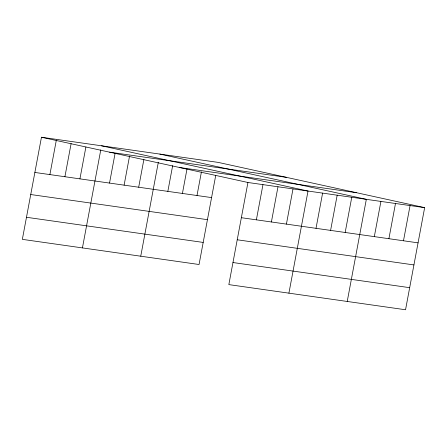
<?xml version="1.0" encoding="UTF-8"?>
<svg xmlns="http://www.w3.org/2000/svg" width="447" height="447" viewBox="0 0 447 447"><rect width="100%" height="100%" fill="white"/><g stroke="black" fill="none" stroke-linecap="round" stroke-linejoin="round"><path stroke-width="0.67" d="M424.65 207.643L247.945 182.493L228.836 284.61L405.541 309.76L424.65 207.643L218.164 162.39L41.459 137.24L22.35 239.357L199.055 264.507L215.761 175.252M49.891 174.587L56.356 140.056M64.91 176.727L71.123 143.548M79.929 178.861L85.885 147.041M82.432 247.912L100.782 149.857M109.532 183.074L115.102 153.282M124.11 185.153L129.557 156.037M138.687 187.226L143.884 159.462M140.744 256.209L158.333 162.216M167.843 191.372L172.659 165.641M182.421 193.45L186.98 169.072M196.998 195.523L201.435 171.827M256.377 219.84L262.965 184.633M271.396 221.98L277.984 186.768M286.415 224.115L293.003 188.908M288.913 293.159L308.022 191.042L101.542 145.789M316.012 228.328L322.605 193.115M330.59 230.401L337.183 195.194M345.168 232.479L351.761 197.267M347.224 301.462L366.339 199.34L159.853 154.092M374.323 236.625L380.917 201.418M388.907 238.698L395.494 203.491M403.485 240.777L410.072 205.564M109.599 152.176L286.303 177.319M179.806 167.558L356.51 192.707M34.872 172.453L211.576 197.596M241.358 217.7L418.062 242.85M30.737 194.529L207.447 219.678M237.223 239.782L413.928 264.931M26.485 217.281L203.189 242.425M232.965 262.534L409.67 287.678M41.459 137.24L247.945 182.493"/></g></svg>
